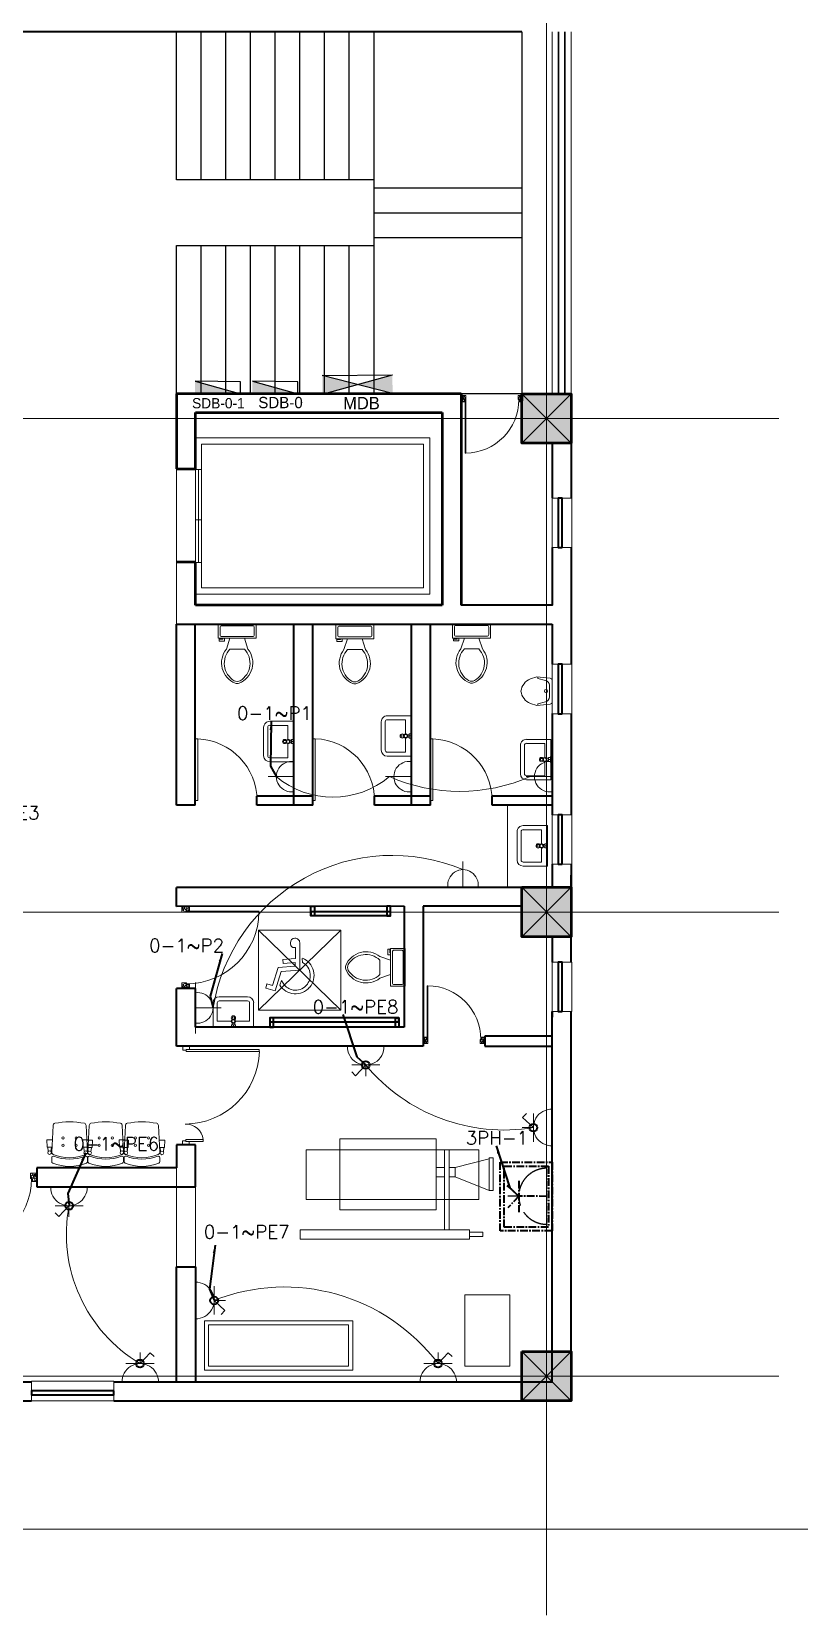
# Model space of a CAD drawing. Header units: millimetres. Extents: x 2399484 to 3337895, y 3598750 to 3969149.
# Drawn here: x 2472015 to 2481352, y 3809170 to 3828418 of the extents above; entities that cross this region are included whole.
import ezdxf

# ---------------------------------------------------------------- set-up
doc = ezdxf.new("R2010")
doc.units = ezdxf.units.MM
doc.header["$MEASUREMENT"] = 0
doc.linetypes.add('CENTER', pattern=[2, 1.25, -0.25, 0.25, -0.25])
doc.linetypes.add('DASHED', pattern=[0.75, 0.5, -0.25])
for name, color, linetype, lineweight in [('0newfurnture', 30, 'Continuous', 15), ('4 DB BOXES', 3, 'Continuous', 25), ('5 A power', 220, 'Continuous', 9), ('5 DB BOXES', 3, 'Continuous', 25), ('centreline', 52, 'CENTER', 5), ('Column-0.5', 14, 'Continuous', 50), ('door', 41, 'Continuous', 5), ('Door Opening-0.09', 253, 'Continuous', 9), ('Furniture Hospital-0.09', 44, 'Continuous', 9), ('Hatch', 9, 'Continuous', 9), ('hidden lines', 205, 'DASHED', 5), ('Power Sockets City supply', 141, 'Continuous', 13), ('Sill Level', 140, 'Continuous', 20), ('stairs', 6, 'Continuous', 25), ('T-Fixture-0.09', 255, 'Continuous', 9), ('WALL 0.2', 7, 'Continuous', 20), ('wall 0.4', 7, 'Continuous', 40), ('Wall-0.5', 7, 'Continuous', 50), ('WINDOW', 152, 'Continuous', 30), ('Windows Plan', 152, 'Continuous', 35)]:
    doc.layers.add(name, color=color, linetype=linetype, lineweight=lineweight)
for name, color, linetype in [('power socket 3phase line', 54, 'CENTER'), ('power socket Generator', 210, 'CENTER'), ('wire powered ups', 3, 'Continuous'), ('Wires', 1, 'Continuous')]:
    doc.layers.add(name, color=color, linetype=linetype)
doc.styles.add('arial.', font='arial.ttf')
doc.styles.add('romans', font='romans.shx')
doc.styles.get("Standard").update_dxf_attribs({"font": 'arial.ttf'})
doc.linetypes.add('ZIGZAG', pattern='A,0.0001,-0.2,[131,ltypeshp.shx,S=0.2,R=0,X=-0.2,Y=0],-0.4,[131,ltypeshp.shx,S=0.2,R=180,X=0.2,Y=0],-0.2', length=0.8001)
doc.dimstyles.get("Standard").update_dxf_attribs({"dimtxt": 500, "dimasz": 100, "dimexe": 100, "dimexo": 200, "dimgap": 0.09, "dimtad": 0, "dimtoh": 1, "dimdec": 0, "dimzin": 0, "dimdsep": 46, "dimtxsty": 'Standard', "dimblk": 'DOT', "dimcen": 0, "dimclrd": 256, "dimclre": 256, "dimclrt": 256, "dimadec": 0, "dimazin": 0, "dimtfac": 1, "dimtdec": 0, "dimtofl": 0, "dimtmove": 0, "dimatfit": 3, "dimfxl": 1, "dimtolj": 1, "dimtzin": 0, "dimlwd": -1, "dimlwe": -1, "dimarcsym": 1})

# ---------------------------------------------------------------- blocks, each defined once
blk = doc.blocks.new('xray')
at = {"layer": 'Furniture Hospital-0.09'}
for p, q in [((3484.48, 4320.41), (3484.48, 4281.62)), ((3462.81, 4300.69), (3462.81, 4316.09)), ((3479.24, 4311.87), (3462.81, 4316.09)), ((3479.24, 4307.38), (3462.81, 4300.69))]:
    blk.add_line(p, q, dxfattribs=at)
for points in [[(3551.84, 4296.37), (3467.7, 4296.37), (3467.7, 4320.41), (3551.84, 4320.41)], [(3484.48, 4281.62), (3482.27, 4281.62), (3482.27, 4320.41), (3484.48, 4320.41)], [(3535.4, 4291.26), (3488.52, 4291.26), (3488.52, 4325.81), (3535.4, 4325.81)], [(3462.81, 4300.69), (3460.82, 4300.69), (3460.82, 4316.6), (3462.81, 4316.6)], [(3554.63, 4277.02), (3472.25, 4277.02), (3472.25, 4281.62), (3554.63, 4281.62)], [(3472.25, 4278.4), (3465.9, 4278.4), (3465.9, 4280.51), (3472.25, 4280.51)], [(3474.63, 4215.25), (3474.63, 4250.01), (3452.72, 4250.01), (3452.72, 4215.25)]]:
    blk.add_lwpolyline(points, close=True, dxfattribs=at)
for points in [[(3482.27, 4307.38), (3479.24, 4307.38), (3479.24, 4311.87), (3482.27, 4311.87)], [(3484.48, 4311.87), (3488.52, 4311.87), (3488.52, 4307.38), (3484.48, 4307.38)]]:
    blk.add_lwpolyline(points, dxfattribs=at)
at = {"layer": 'Furniture Hospital-0.09', "lineweight": 5}
for points in [[(3601.25, 4213.29), (3529.13, 4213.29), (3529.13, 4237.32), (3601.25, 4237.32)], [(3599.25, 4215.29), (3531.14, 4215.29), (3531.14, 4235.32), (3599.25, 4235.32)]]:
    blk.add_lwpolyline(points, close=True, dxfattribs=at)
blk = doc.blocks.new("door 3'3")
at = {"layer": 'door'}
for p, q in [((82769.36, -31237.4), (82769.36, -31203.37)), ((82769.84, -31203.37), (82769.36, -31203.37)), ((82769.84, -31237.4), (82769.84, -31203.37))]:
    blk.add_line(p, q, dxfattribs=at)
at = {"layer": 'door', "ltscale": 80}
for points in [[(82769.84, -31239.84), (82767.36, -31239.84), (82767.36, -31239.37), (82766.88, -31239.37), (82766.88, -31236.38), (82767.36, -31236.38), (82767.36, -31235.91), (82769.36, -31235.91), (82769.36, -31237.4), (82769.84, -31237.4)], [(82802.93, -31239.84), (82805.41, -31239.84), (82805.41, -31239.37), (82805.88, -31239.37), (82805.88, -31236.38), (82805.41, -31236.38), (82805.41, -31235.91), (82803.4, -31235.91), (82803.4, -31237.4), (82802.93, -31237.4)]]:
    blk.add_lwpolyline(points, close=True, dxfattribs=at)
blk.add_arc((82769.36, -31237.4), 34.04, 0, 89.20471, dxfattribs=at)
at = {"layer": 'Hatch'}
for centre, radius, start, end in [((82767.7, -31239.85), 2.68, 36.75824, 107.53286), ((82767.27, -31240.34), 1.96, 14.76809, 101.35249), ((82768.07, -31239.12), 3.04, 64.81981, 103.53483), ((82757.2, -31236.2), 10.64, 342.68423, 1.60142), ((82764.36, -31235.92), 4.57, 311.03249, 0.21009), ((82767.3, -31236.13), 3.25, 271.0473, 321.53187), ((82805.07, -31239.85), 2.68, 72.46714, 143.24176), ((82805.47, -31236.13), 3.25, 218.46813, 268.9527), ((82804.7, -31239.12), 3.04, 76.46517, 115.18019), ((82805.49, -31240.34), 1.96, 78.64751, 165.23191), ((82808.41, -31235.92), 4.57, 179.78991, 228.96751), ((82815.57, -31236.2), 10.64, 178.39858, 197.31577)]:
    blk.add_arc(centre, radius, start, end, dxfattribs=at)
blk = doc.blocks.new('BANCAS')
at = {"layer": 'Furniture Hospital-0.09'}
for p, q in [((-0.236, -0.247), (-0.314, -0.247)), ((-0.309, -0.347), (-0.314, -0.247)), ((-0.241, -0.347), (-0.309, -0.347)), ((-0.294, -0.405), (-0.3, -0.347)), ((-0.256, -0.405), (-0.25, -0.347)), ((0.314, -0.25), (0.236, -0.25)), ((0.309, -0.35), (0.241, -0.35)), ((0.256, -0.409), (0.25, -0.35)), ((0.294, -0.409), (0.3, -0.35)), ((0.309, -0.35), (0.314, -0.25))]:
    blk.add_line(p, q, dxfattribs=at)
blk.add_lwpolyline([(0.227, -0.048, 0.346546), (0.203, -0.019, 0.095695), (-0.203, -0.019, 0.346546), (-0.227, -0.048), (-0.244, -0.417, 0.318973), (-0.225, -0.447, 0.193005), (0.225, -0.447, 0.318973), (0.244, -0.417)], format="xyb", close=True, dxfattribs=at)
blk.add_lwpolyline([(-0.245, -0.522), (-0.245, -0.489, -0.522832), (-0.218, -0.471, 0.18), (0.218, -0.471, -0.522832), (0.245, -0.489), (0.245, -0.547, -0.306573), (0.232, -0.565, -0.192782), (-0.232, -0.565, -0.306573), (-0.245, -0.547), (-0.245, -0.504)], format="xyb", dxfattribs=at)
for centre, radius in [((-0.09, -0.22), 0.015), ((0.09, -0.22), 0.015), ((-0.275, -0.422), 0.025), ((-0.09, -0.32), 0.015), ((0.09, -0.32), 0.015), ((0.275, -0.425), 0.025)]:
    blk.add_circle(centre, radius, dxfattribs=at)
blk = doc.blocks.new('A$C72AE6952')
at = {"ltscale": 20, "xscale": 800, "yscale": 800, "zscale": 800, "row_count": 1, "column_count": 3, "row_spacing": 0, "column_spacing": 440.0000000000001}
blk.add_blockref('BANCAS', (-440, 0), dxfattribs=at)
blk = doc.blocks.new("door 5'")
at = {"layer": 'door', "ltscale": 1000}
for points in [[(2177525, 4317078), (2177525, 4317062), (2177516, 4317062), (2177516, 4317020), (2177473, 4317020), (2177474, 4317105)], [(2177525, 4317062), (2177525, 4317105), (2177474, 4317105), (2177473, 4317020)], [(2177474, 4317105), (2177516, 4317105)], [(2178697, 4316120), (2178697, 4317060), (2178671, 4317060), (2178671, 4316120), (2178697, 4316120)], [(2178689, 4317076), (2178689, 4317060), (2178697, 4317060), (2178697, 4317018), (2178740, 4317018), (2178740, 4317104)], [(2178689, 4317060), (2178689, 4317104), (2178740, 4317104), (2178740, 4317018)], [(2177473, 4317020), (2177516, 4317020)], [(2178740, 4317018), (2178697, 4317018)]]:
    blk.add_lwpolyline(points, dxfattribs=at)
blk.add_lwpolyline([(2177516, 4316839), (2177516, 4317062), (2177543, 4317062), (2177543, 4316839)], close=True, dxfattribs=at)
at = {"layer": 'Door Opening-0.09', "ltscale": 1000}
for centre, radius, start, end in [((2177516, 4317062), 224, 276.6944, 2.344), ((2178697, 4317076), 957, 180.3416, 268.4244)]:
    blk.add_arc(centre, radius, start, end, dxfattribs=at)
at = {"layer": 'WINDOW', "ltscale": 5}
blk.add_line((2177474, 4317104), (2177474, 4317104), dxfattribs=at)
blk = doc.blocks.new('2ft column')
at = {"layer": 'Hatch', "ltscale": 5}
h = blk.add_hatch(color=256, dxfattribs=at)
h.dxf.hatch_style = 1
h.paths.add_polyline_path([(2207385, 4176559), (2207985, 4176559), (2207985, 4175959), (2207385, 4175959)])
at = {"layer": 'Column-0.5', "ltscale": 5}
blk.add_lwpolyline([(2207385, 4176559), (2207985, 4176559), (2207985, 4175959), (2207385, 4175959)], close=True, dxfattribs=at)
at = {"layer": 'Defpoints', "ltscale": 5}
for points in [[(2207985, 4176559), (2207385, 4175959)], [(2207985, 4175959), (2207385, 4176559)]]:
    blk.add_lwpolyline(points, dxfattribs=at)
blk = doc.blocks.new('main grid')
at = {"layer": 'centreline', "ltscale": 5}
for p, q in [((2557161, 4018930), (2557161, 3976624)), ((2559988, 3991172), (2538074, 3991172)), ((2559988, 3985172), (2538074, 3985172)), ((2559988, 3979531), (2538074, 3979531))]:
    blk.add_line(p, q, dxfattribs=at)
at = {"layer": 'Hatch'}
for p in [(349476, -185087), (349476, -191087), (349476, -196728)]:
    blk.add_blockref('2ft column', p, dxfattribs=at)
blk = doc.blocks.new('d1')
at = {"layer": 'door'}
for p, q in [((2442.75, 10745.72), (2408.32, 10745.72)), ((2442.75, 10746.15), (2408.33, 10746.15)), ((2408.33, 10746.15), (2408.33, 10745.72))]:
    blk.add_line(p, q, dxfattribs=at)
at = {"layer": 'door', "ltscale": 80}
for points in [[(2445, 10779.7), (2445, 10781.99), (2444.56, 10781.99), (2444.56, 10782.43), (2441.8, 10782.43), (2441.8, 10781.99), (2441.36, 10781.99), (2441.36, 10780.14), (2442.75, 10780.14), (2442.75, 10779.7)], [(2445, 10746.15), (2445, 10743.87), (2444.56, 10743.87), (2444.56, 10743.43), (2441.8, 10743.43), (2441.8, 10743.87), (2441.36, 10743.87), (2441.36, 10745.72), (2442.75, 10745.72), (2442.75, 10746.15)]]:
    blk.add_lwpolyline(points, close=True, dxfattribs=at)
at = {"layer": 'Door Opening-0.09', "ltscale": 80}
blk.add_arc((2442.75, 10745.72), 34.42, 90, 179.27403, dxfattribs=at)
at = {"layer": 'hidden lines'}
for centre, radius, start, end in [((2441.64, 10791.37), 9.82, 268.39858, 287.31577), ((2441.38, 10784.76), 4.22, 269.78991, 318.96751), ((2444.33, 10781.34), 2.81, 166.46517, 205.18019), ((2445.01, 10781.68), 2.48, 162.46714, 233.24176), ((2441.57, 10782.05), 3, 308.46813, 358.9527), ((2445.46, 10782.07), 1.81, 168.64751, 255.23191), ((2441.64, 10734.49), 9.82, 72.68423, 91.60142), ((2441.38, 10741.1), 4.22, 41.03249, 90.21009), ((2444.33, 10744.52), 2.81, 154.81981, 193.53483), ((2445.01, 10744.18), 2.48, 126.75824, 197.53286), ((2441.57, 10743.81), 3, 1.0473, 51.53187), ((2445.46, 10743.79), 1.81, 104.76809, 191.35249)]:
    blk.add_arc(centre, radius, start, end, dxfattribs=at)
blk = doc.blocks.new('TAP')
at = {"layer": 'Furniture Hospital-0.09', "linetype": 'Continuous'}
for p, q in [((0, 38), (0, -38)), ((5, 38), (0, 38)), ((5, 38), (5, -38)), ((30, 25), (5, 25)), ((30, 0), (5, 0)), ((30, 25), (30, -25)), ((56, 16), (30, 16)), ((51, 7), (48, 8)), ((59, 19), (57, 22)), ((73, 24), (73, 27)), ((88, 20), (89, 22)), ((97, 15), (125, 12)), ((97, 8), (100, 9)), ((5, -38), (0, -38)), ((30, -25), (5, -25)), ((56, -16), (30, -16)), ((51, -8), (48, -9)), ((60, -20), (58, -22)), ((74, -24), (74, -27)), ((88, -19), (90, -22)), ((97, -7), (100, -8)), ((97, -15), (125, -12))]:
    blk.add_line(p, q, dxfattribs=at)
for radius in [21.2, 19.7]:
    blk.add_circle((74, 0), radius, dxfattribs=at)
for centre, radius, start, end in [((74, 0), 27.2, 163.0512, 199.0512), ((74, 0), 24.2, 127.0512, 163.0512), ((74, 0), 27.2, 91.0512, 127.0512), ((74, 0), 24.2, 55.0512, 91.0512), ((74, 0), 27.2, 19.0512, 55.0512), ((74, 0), 24.2, 343.0512, 19.0512), ((95, 0), 32.6, 337.45, 22.55), ((74, 0), 24.2, 199.0512, 235.0512), ((74, 0), 27.2, 235.0512, 271.0512), ((74, 0), 24.2, 271.0512, 307.0512), ((74, 0), 27.2, 307.0512, 343.0512)]:
    blk.add_arc(centre, radius, start, end, dxfattribs=at)
blk = doc.blocks.new('bazin')
at = {"layer": '0newfurnture', "ltscale": 5}
for p, q in [((2434577, 4011590), (2435069, 4011590)), ((2434577, 4011295), (2434577, 4011590)), ((2435069, 4011590), (2435069, 4011295)), ((2434626, 4011295), (2434626, 4011516)), ((2434626, 4011516), (2434799, 4011516)), ((2434847, 4011516), (2435020, 4011516)), ((2435020, 4011516), (2435020, 4011295)), ((2434996, 4011270), (2434651, 4011270)), ((2434996, 4011221), (2434651, 4011221))]:
    blk.add_line(p, q, dxfattribs=at)
blk.add_circle((2434823, 4011477), 25.6, dxfattribs=at)
for centre, radius, start, end in [((2434651, 4011295), 73.8, 180, 270), ((2434651, 4011295), 24.6, 180, 270), ((2434996, 4011295), 73.8, 270, 0), ((2434996, 4011295), 24.6, 270, 0)]:
    blk.add_arc(centre, radius, start, end, dxfattribs=at)
at = {"layer": '0newfurnture', "ltscale": 5, "xscale": 0.9842520018725999, "yscale": 0.9842520018725999, "zscale": 0.9842520018725999, "rotation": 270}
blk.add_blockref('TAP', (2434823, 4011590), dxfattribs=at)
blk = doc.blocks.new('Toilet - top')
at = {"layer": 'Furniture Hospital-0.09'}
for p, q in [((-10, -8.5), (-8, -8.5)), ((-10, -9.5), (-10, -8.5)), ((-8, -8.5), (-8, -8)), ((-7, -8), (-7, -9.5)), ((-4, -8), (-6, -14)), ((4, -8), (6, -14)), ((9.5, -6), (9.5, -2)), ((-7, -9.5), (-10, -9.5)), ((4, -14), (-4, -14))]:
    blk.add_line(p, q, dxfattribs=at)
blk.add_lwpolyline([(10.5, -8), (10.5, 0), (-10.5, 0), (-10.5, -8)], close=True, dxfattribs=at)
for points in [[(-9.5, -2), (-9.5, -6)], [(8.5, -1), (-8.5, -1)], [(-8.5, -7), (8.5, -7)]]:
    blk.add_lwpolyline(points, dxfattribs=at)
for centre, radius, start, end in [((-8.62, -1.88), 0.884, 81.8699, 188.1301), ((-8.62, -6.12), 0.884, 171.8699, 278.1301), ((8.62, -1.88), 0.884, 351.8699, 98.1301), ((8.62, -6.12), 0.884, 261.8699, 8.1301), ((3.52, -21.58), 12.17, 141.46911, 247.97143), ((4.2, -21.82), 11.33, 136.36773, 238.94682), ((-3.52, -21.58), 12.17, 292.02843, 38.53071), ((-4.2, -21.82), 11.33, 301.05301, 43.63209), ((0, -27.88), 4, 245.73182, 294.26817), ((0, -29), 4, 254.86053, 285.13947)]:
    blk.add_arc(centre, radius, start, end, dxfattribs=at)
blk = doc.blocks.new('26 door')
at = {"layer": 'door'}
blk.add_line((42654.7, -717.83), (42654.7, -716.68), dxfattribs=at)
at = {"layer": 'door', "ltscale": 5}
blk.add_lwpolyline([(42654.7, -716.68), (42684.73, -716.68), (42684.73, -717.83), (42654.7, -717.83)], dxfattribs=at)
at = {"layer": 'Door Opening-0.09'}
blk.add_arc((42654.79, -717.79), 29.96, 2.13581, 90.17937, dxfattribs=at)
blk = doc.blocks.new('TIA UR Plan-flat-1')
at = {"layer": 'Furniture Hospital-0.09'}
for points in [[(-186, 175), (-265, 150, 0.270578), (-380, 0, 0.556713)], [(-186, -175), (-265, -150, -0.270578), (-380, 0, -0.556713)], [(0, 0), (0, 132, 0.414214), (-25, 157), (-186, 175)], [(0, 0), (0, -132, -0.414214), (-25, -157), (-186, -175)], [(-174, 175), (-174, 154), (-81, 130, -0.321575), (-32, 71), (-32, 0)], [(-174, -175), (-174, -154), (-81, -130, 0.321575), (-32, -71), (-32, 0)]]:
    blk.add_lwpolyline(points, format="xyb", dxfattribs=at)
blk.add_circle((-75, 0), 20, dxfattribs=at)
blk = doc.blocks.new('Wheel Chair')
at = {"layer": 'T-Fixture-0.09'}
blk.add_lwpolyline([(-130, -183, -0.239978), (-223, 0, -0.243341), (-129, 182), (-128, 182, -0.241316), (75, 211), (76, 211, -0.238142), (218, 65), (184, 14), (173, 51, 0.192657), (94, 153), (94, 154, 0.25323), (-74, 162), (-74, 161, 0.245902), (-174, 27), (-175, 27, 0.247474), (-120, -132), (-128, -181)], format="xyb", dxfattribs=at)
blk.add_lwpolyline([(305, 47), (366, 13), (392, 59), (290, 117), (158, -89), (-63, -51), (-146, -374, 0.423515), (-104, -442), (-103, -442, 0.413314), (-35, -399), (-32, -388, 0.409265), (-67, -332), (-80, -330), (-48, -201), (105, -227), (113, -178), (-33, -153), (-23, -112), (182, -146)], format="xyb", close=True, dxfattribs=at)
blk = doc.blocks.new('v2')
at = {"layer": 'Sill Level'}
blk.add_lwpolyline([(2448277, 3818910), (2448877, 3818910), (2448877, 3818670), (2448277, 3818670)], close=True, dxfattribs=at)
at = {"layer": 'Windows Plan'}
blk.add_lwpolyline([(2448877, 3818790), (2448277, 3818790), (2448277, 3818743), (2448877, 3818743)], close=True, dxfattribs=at)
blk = doc.blocks.new('v1')
at = {"layer": 'Sill Level'}
blk.add_lwpolyline([(2446591, 3818940), (2447591, 3818940), (2447591, 3818700), (2446591, 3818700)], close=True, dxfattribs=at)
at = {"layer": 'Windows Plan'}
blk.add_lwpolyline([(2447591, 3818820), (2446591, 3818820), (2446591, 3818772), (2447591, 3818772)], close=True, dxfattribs=at)
blk = doc.blocks.new('15A N soc')
at = {"layer": 'Power Sockets City supply', "color": 244, "lineweight": 13, "true_color": 0x991b1e}
for p, q in [((52222.5612, 99516.2064), (52222.5611, 99516.2603)), ((52222.5612, 99516.2064), (52222.6099, 99516.2585)), ((52222.6099, 99516.2585), (52222.6282, 99516.2401)), ((52222.6282, 99516.2064), (52222.4926, 99516.2064)), ((52222.4338, 99516.1156), (52222.6863, 99516.1156))]:
    blk.add_line(p, q, dxfattribs=at)
blk.add_arc((52222.5612, 99516.1182), 0.0881, 358.32, 181.68, dxfattribs=at)
blk = doc.blocks.new('3 ph sock')
at = {"color": 2, "ltscale": 5}
blk.add_line((-44666.12, -38223.8), (-44666.12, -38222), dxfattribs=at)
at = {"ltscale": 5}
blk.add_arc((-44666.12, -38228.39), 4.59, 0, 180, dxfattribs=at)
at = {"layer": 'power socket 3phase line', "lineweight": 35}
for p, q in [((-44663.58, -38223.8), (-44668.73, -38223.8)), ((-44666.13, -38228.39), (-44666.08, -38223.8))]:
    blk.add_line(p, q, dxfattribs=at)
at = {"layer": 'power socket 3phase line', "color": 1, "lineweight": 35}
blk.add_line((-44666.12, -38223.8), (-44668, -38222), dxfattribs=at)
at = {"layer": 'power socket 3phase line', "color": 5, "lineweight": 35}
blk.add_line((-44666.12, -38223.8), (-44664.34, -38221.91), dxfattribs=at)
at = {"layer": 'power socket 3phase line', "lineweight": 25}
blk.add_line((-44670.92, -38228.39), (-44661.32, -38228.39), dxfattribs=at)
at = {"layer": 'power socket 3phase line', "lineweight": 35}
for points in [[(-44671.8, -38220.74), (-44660.56, -38220.74), (-44660.56, -38229.27), (-44671.8, -38229.27)], [(-44671.19, -38221.43), (-44661.18, -38221.43), (-44661.18, -38228.66), (-44671.19, -38228.66)]]:
    blk.add_lwpolyline(points, close=True, dxfattribs=at)
blk = doc.blocks.new('5A soc')
at = {"layer": '5 A power', "lineweight": 18}
for p, q in [((895571.9, -137969.1), (895571.9, -137872.1)), ((895476.6, -137969.1), (895667.1, -137969.1))]:
    blk.add_line(p, q, dxfattribs=at)
blk.add_arc((895571.9, -137960.1), 57.1, 350.91221, 189.08779, dxfattribs=at)
blk = doc.blocks.new('FDB')
at = {"layer": '4 DB BOXES'}
blk.add_hatch(color=256, dxfattribs=at).paths.add_polyline_path([(-65075.48, -197982.42), (-65075.48, -197977), (-65095.76, -197982.42)])
for p, q in [((-65095.76, -197982.42), (-65095.76, -197977)), ((-65095.76, -197977), (-65075.48, -197977)), ((-65075.48, -197977), (-65095.76, -197982.42)), ((-65075.48, -197982.42), (-65095.76, -197982.42))]:
    blk.add_line(p, q, dxfattribs=at)
blk = doc.blocks.new('mpb')
h = blk.add_hatch(color=3)
h.paths.add_polyline_path([(531970, 179435), (531970, 179646), (531575, 179540)])
h.paths.add_polyline_path([(531575, 179540), (531284, 179618), (531284, 179462)])
h.paths.add_polyline_path([(531284, 179462), (531284, 179618), (531180, 179646), (531180, 179435)])
at = {"color": 3}
for p, q in [((531180, 179646), (531970, 179646)), ((531180, 179646), (531970, 179435)), ((531970, 179646), (531180, 179435)), ((531970, 179435), (531180, 179435))]:
    blk.add_line(p, q, dxfattribs=at)
blk = doc.blocks.new('_Dot')
at = {"color": 0, "linetype": 'ByBlock', "lineweight": -2}
blk.add_line((-0.5, 0), (-1, 0), dxfattribs=at)
at = {"color": 0, "linetype": 'ByBlock', "lineweight": -3, "const_width": 0.5}
blk.add_lwpolyline([(-0.25, 0, 1), (0.25, 0, 1)], format="xyb", close=True, dxfattribs=at)

msp = doc.modelspace()

# ---------------------------------------------------------------- linework, layer by layer
at = {"layer": '0newfurnture'}
msp.add_lwpolyline([(2478345.9, 3818298.1), (2478345.9, 3818017.8), (2477802.4, 3818017.8), (2477802.4, 3819017.6), (2478345.9, 3819017.6), (2478345.9, 3818898.1)], dxfattribs=at)
at = {"layer": 'centreline', "ltscale": 5}
msp.add_line((2486993.9, 3810217.8), (2459189.4, 3810217.8), dxfattribs=at)
at = {"layer": 'Door Opening-0.09'}
for points in [[(2475774.8, 3817498.2), (2474774.8, 3816526.1)], [(2474774.8, 3817498.2), (2475774.8, 3816526.1)]]:
    msp.add_lwpolyline(points, dxfattribs=at)
msp.add_lwpolyline([(2474774.8, 3817498.2), (2475774.8, 3817498.2), (2475774.8, 3816526.1), (2474774.8, 3816526.1)], close=True, dxfattribs=at)
at = {"layer": 'Furniture Hospital-0.09', "ltscale": 5}
for p, q in [((2474005.9, 3823481.1), (2474005.9, 3823097.8)), ((2474082.6, 3823404.5), (2474082.6, 3823097.8)), ((2476782.2, 3823404.5), (2474082.6, 3823404.5)), ((2476782.2, 3821657.8), (2476782.2, 3823404.5)), ((2474005.9, 3823097.8), (2474082.6, 3823097.8)), ((2474044.2, 3823097.8), (2474044.2, 3821964.5)), ((2474044.2, 3822484.5), (2474005.9, 3822484.5)), ((2474082.6, 3822484.5), (2474044.2, 3822484.5)), ((2474005.9, 3821964.5), (2474005.9, 3821581.1)), ((2474005.9, 3821964.5), (2474082.6, 3821964.5)), ((2474082.6, 3821964.5), (2474082.6, 3821657.8)), ((2474005.9, 3821581.1), (2476858.9, 3821581.1)), ((2474082.6, 3821657.8), (2476782.2, 3821657.8))]:
    msp.add_line(p, q, dxfattribs=at)
for points in [[(2474005.9, 3823481.1), (2476858.9, 3823481.1), (2476858.9, 3821581.1)], [(2474005.9, 3821964.5), (2474005.9, 3823097.8)], [(2474082.6, 3823097.8), (2474082.6, 3821964.5)]]:
    msp.add_lwpolyline(points, dxfattribs=at)
at = {"layer": 'stairs', "ltscale": 5}
for points in [[(2476175.9, 3826617.8), (2473775.9, 3826617.8), (2473775.9, 3828417.8)], [(2474075.9, 3826617.8), (2474075.9, 3828417.8)], [(2474375.9, 3826617.8), (2474375.9, 3828417.8)], [(2474675.9, 3826617.8), (2474675.9, 3828417.8)], [(2474975.9, 3826617.8), (2474975.9, 3828417.8)], [(2475275.9, 3826617.8), (2475275.9, 3828417.8)], [(2475575.9, 3826617.8), (2475575.9, 3828417.8)], [(2475875.9, 3826617.8), (2475875.9, 3828417.8)], [(2476175.9, 3828417.8), (2476175.9, 3824017.8)], [(2477975.9, 3828417.8), (2477975.9, 3824017.8), (2477235.6, 3824017.8)], [(2476175.9, 3826517.8), (2477975.9, 3826517.8)], [(2476175.9, 3826217.8), (2477975.9, 3826217.8)], [(2473775.9, 3824017.8), (2473775.9, 3825817.8), (2476175.9, 3825817.8)], [(2474075.9, 3824017.8), (2474075.9, 3825817.8)], [(2474375.9, 3824017.8), (2474375.9, 3825817.8)], [(2474675.9, 3824017.8), (2474675.9, 3825817.8)], [(2474975.9, 3824017.8), (2474975.9, 3825817.8)], [(2475275.9, 3824017.8), (2475275.9, 3825817.8)], [(2475575.9, 3824017.8), (2475575.9, 3825817.8)], [(2475875.9, 3824017.8), (2475875.9, 3825817.8)], [(2476175.9, 3825917.8), (2477975.9, 3825917.8)]]:
    msp.add_lwpolyline(points, dxfattribs=at)
at = {"layer": 'WALL 0.2', "ltscale": 5}
for p, q in [((2473775.9, 3823102.8), (2473775.9, 3821217.8)), ((2474005.9, 3821969.5), (2474005.9, 3823102.8))]:
    msp.add_line(p, q, dxfattribs=at)
for points in [[(2478345.9, 3828417.8), (2478345.9, 3824017.8)], [(2478575.9, 3828417.8), (2478575.9, 3824017.8)]]:
    msp.add_lwpolyline(points, dxfattribs=at)
at = {"layer": 'wall 0.4', "ltscale": 5}
for p, q in [((2473775.4, 3819016.4), (2473775.4, 3821217.8)), ((2473775.9, 3821217.8), (2478345.9, 3821217.8)), ((2474005.4, 3819016.4), (2474005.4, 3821217.8)), ((2475205.4, 3819016.4), (2475205.4, 3821217.8)), ((2475435.4, 3819016.4), (2475435.4, 3821217.8)), ((2476635.4, 3819016.4), (2476635.4, 3821217.8)), ((2476865.4, 3819016.4), (2476865.4, 3821217.8)), ((2478345.9, 3821217.8), (2478345.9, 3820728.8)), ((2478345.9, 3820388.3), (2478345.9, 3820388.3)), ((2478345.9, 3820128.8), (2478345.9, 3818898.1)), ((2475435.4, 3819126.9), (2474755.4, 3819126.7)), ((2474755.4, 3819016.4), (2474755.4, 3819126.7)), ((2476865.4, 3819127.3), (2476185.4, 3819127.1)), ((2476185.4, 3819016.4), (2476185.4, 3819127.1)), ((2478345.9, 3819127.8), (2477615.4, 3819127.6)), ((2477615.4, 3819016.4), (2477615.4, 3819127.6)), ((2474005.4, 3819016.4), (2473775.4, 3819016.4)), ((2475435.4, 3819016.9), (2474755.4, 3819016.7)), ((2476865.4, 3819017.3), (2476185.4, 3819017.1)), ((2478345.9, 3819017.8), (2477615.4, 3819017.6)), ((2478345.9, 3818298.1), (2478345.9, 3818017.8)), ((2473775.9, 3817786.4), (2473775.8, 3818016.4)), ((2476545.8, 3818017.8), (2473775.9, 3818016.4)), ((2477975.9, 3818017.8), (2476545.9, 3818017.8)), ((2476545.9, 3817787.8), (2473775.9, 3817786.4)), ((2476545.9, 3817787.8), (2476545.9, 3816317.8)), ((2477975.9, 3817787.8), (2476775.9, 3817787.8)), ((2476775.9, 3817787.8), (2476775.9, 3816087.8)), ((2478345.9, 3817417.8), (2478345.9, 3817109.7)), ((2473776.4, 3816087.8), (2473776.4, 3816786.5)), ((2474005.9, 3816786.5), (2473776.4, 3816786.4)), ((2474005.9, 3816317.8), (2474005.9, 3816786.5)), ((2478345.9, 3816509.7), (2478345.9, 3816437.8)), ((2476545.9, 3816317.8), (2474005.9, 3816317.8)), ((2478345.9, 3816207.8), (2477525.9, 3816207.8)), ((2477525.9, 3816207.8), (2477525.9, 3816087.8)), ((2476775.9, 3816087.8), (2473776.4, 3816087.8)), ((2477525.9, 3816087.8), (2478345.9, 3816087.8)), ((2473775.9, 3814887.8), (2473775.9, 3814606.8)), ((2474005.9, 3814887.8), (2473775.9, 3814887.8)), ((2474005.9, 3814376.8), (2474005.9, 3814887.8)), ((2473775.9, 3814606.8), (2472075.9, 3814606.8)), ((2472075.9, 3814606.8), (2472075.9, 3814376.8)), ((2472075.9, 3814376.8), (2474005.9, 3814376.8)), ((2473775.9, 3812006.8), (2473775.9, 3813406.8)), ((2473775.9, 3813406.8), (2474005.9, 3813406.8))]:
    msp.add_line(p, q, dxfattribs=at)
for points in [[(2477975.9, 3828417.8), (2471075.9, 3828417.8)], [(2478345.9, 3823417.8), (2478345.9, 3822750.2)], [(2478575.9, 3823417.8), (2478575.9, 3822750.2)], [(2478345.9, 3822150.2), (2478345.9, 3821447.8), (2477238.9, 3821447.8)], [(2478575.9, 3822150.2), (2478575.9, 3820728.8)], [(2478575.9, 3820128.8), (2478575.9, 3818898.1)], [(2478575.9, 3818298.1), (2478575.9, 3818017.8)], [(2478575.9, 3817109.7), (2478575.9, 3818164.8)], [(2473014.9, 3811776.8), (2478575.9, 3811776.8), (2478575.9, 3816509.7)], [(2473014.9, 3812006.8), (2478345.9, 3812006.8), (2478345.9, 3816509.7)], [(2474005.9, 3813406.8), (2474005.9, 3812006.8)], [(2469699.4, 3812006.8), (2472014.9, 3812006.8)], [(2469699.4, 3811776.8), (2472014.9, 3811776.8)]]:
    msp.add_lwpolyline(points, dxfattribs=at)
for points in [[(2475453.4, 3817673.4), (2475409.4, 3817673.4), (2475409.4, 3817787.7), (2475453.4, 3817787.7)], [(2475412.6, 3817722.5), (2476375.5, 3817722.5), (2476375.5, 3817673.4), (2475412.6, 3817673.4)], [(2476334.7, 3817673.4), (2476378.7, 3817673.4), (2476378.7, 3817787.7), (2476334.7, 3817787.7)], [(2474910.4, 3816383.1), (2476479.1, 3816383.1), (2476479.1, 3816432.1), (2474910.4, 3816432.1)], [(2474954.4, 3816432.1), (2474910.4, 3816432.1), (2474910.4, 3816317.8), (2474954.4, 3816317.8)], [(2476438.2, 3816432.1), (2476482.3, 3816432.1), (2476482.3, 3816317.8), (2476438.2, 3816317.8)]]:
    msp.add_lwpolyline(points, close=True, dxfattribs=at)
at = {"layer": 'wall 0.4', "color": 3, "ltscale": 5}
for centre in [(2476077.5, 3815858.9), (2478116.9, 3815096.9), (2472470.5, 3814147.8), (2474234.8, 3812996.2), (2473333.3, 3812229.2), (2476957.8, 3812229.2)]:
    msp.add_circle(centre, 47.6, dxfattribs=at)
at = {"layer": 'Wall-0.5', "ltscale": 5}
for p, q in [((2477238.9, 3824017.8), (2473775.9, 3824017.8)), ((2473775.9, 3824017.8), (2473775.9, 3823102.8)), ((2477238.9, 3824017.8), (2477238.9, 3821447.8)), ((2477975.9, 3824017.8), (2477975.9, 3824017.8)), ((2474005.9, 3823102.8), (2474005.9, 3823787.8)), ((2474005.9, 3823787.8), (2477008.9, 3823787.8)), ((2477008.9, 3823787.8), (2477008.9, 3821447.8)), ((2473775.9, 3823102.8), (2474005.9, 3823102.8)), ((2474005.9, 3821969.5), (2473775.9, 3821969.5)), ((2474005.9, 3821447.8), (2474005.9, 3821969.5)), ((2477008.9, 3821447.8), (2474005.9, 3821447.8))]:
    msp.add_line(p, q, dxfattribs=at)
at = {"layer": 'WINDOW', "linetype": 'ZIGZAG', "lineweight": 20, "ltscale": 0.5}
for p, q in [((2473775.9, 3813406.8), (2473775.9, 3814606.8)), ((2474005.9, 3814606.8), (2474005.9, 3813406.8))]:
    msp.add_line(p, q, dxfattribs=at)
at = {"layer": 'WINDOW', "ltscale": 5}
for points in [[(2478420.9, 3828417.8), (2478420.9, 3824017.8)], [(2478500.9, 3828417.8), (2478500.9, 3824017.8)]]:
    msp.add_lwpolyline(points, dxfattribs=at)
at = {"layer": 'Wires', "color": 2, "lineweight": 9}
for centre, radius, start, end in [((2475678.5, 3820186.8), 1073.3, 230.12367, 309.87633), ((2477221.8, 3821316.8), 2132.7, 246.35797, 293.64203), ((2476402.2, 3816196.3), 2210.1, 67.13741, 170.73542)]:
    msp.add_arc(centre, radius, start, end, dxfattribs=at)
at = {"layer": 'Wires', "color": 5, "lineweight": 9}
for centre, radius, start, end in [((2477762.9, 3817259.5), 2191.4, 219.72734, 279.29835), ((2474265.7, 3813802.9), 1828.1, 169.12233, 239.40732), ((2475089.7, 3810819.9), 2340.1, 37.03183, 111.42754)]:
    msp.add_arc(centre, radius, start, end, dxfattribs=at)

# ---------------------------------------------------------------- block references
at = {"layer": '0newfurnture', "ltscale": 5}
msp.add_blockref('main grid', (-78884.9, -167454.1), dxfattribs=at)
at = {"layer": '0newfurnture', "xscale": -1}
for p, rotation in [((-1536384.5, 1384966.6), 270), ((-1534954.5, 1385034.2), 270), ((-1533261.3, 1384747.6), 270), ((-1533302, 1383698.4), 270), ((39645.6, 7827908.1), 180)]:
    msp.add_blockref('bazin', p, dxfattribs=dict(at, rotation=rotation))
at = {"layer": '5 DB BOXES'}
for name, p, xscale, yscale, zscale, rotation in [('mpb', (3048525.8, 4022761.7), 1.080112304098565, 1.080112304098565, 1.080112304098565, 180.4705244651931), ('FDB', (746106, 9237867.8), -27.26879209834783, 27.26879211394649, 27.26879210264321, 359.5057637808463), ('FDB', (746805, 9237867.8), -27.26879209834783, 27.26879211394649, 27.26879210264321, 359.5057637808463)]:
    msp.add_blockref(name, p, dxfattribs=dict(at, xscale=xscale, yscale=yscale, zscale=zscale, rotation=rotation))
at = {"layer": 'door'}
for name, p, xscale, yscale, zscale, rotation in [('26 door', (2491951.2, 2752704.5), -25, 25, 25, 270), ('26 door', (2493381.2, 2752705.3), -25, 25, 25, 270), ('26 door', (2494811.2, 2752704.1), -25, 25, 25, 270), ("door 5'", (6563623.5, 1751717.4), 0.9473750180788149, 0.9473750180788149, 0.9473750180788149, 89.9959866754369)]:
    msp.add_blockref(name, p, dxfattribs=dict(at, xscale=xscale, yscale=yscale, zscale=zscale, rotation=rotation))
at = {"layer": 'Door Opening-0.09'}
for p, xscale, yscale, zscale, rotation in [((885151.1, 3224316.4), -19.23084603733906, 19.23084603733906, 19.23084603733906, 179.9608081480045), ((355925.5, 3016190.5), -25.55555555555556, 25.55555555555556, 25.55555555555556, 180)]:
    msp.add_blockref("door 3'3", p, dxfattribs=dict(at, xscale=xscale, yscale=yscale, zscale=zscale, rotation=rotation))
at = {"layer": 'Door Opening-0.09', "xscale": 19.23076923074791, "yscale": 19.23076923074791, "zscale": 19.23076923074791}
msp.add_blockref("door 3'3", (885105.1, 4416886.7), dxfattribs=at)
at = {"layer": 'Furniture Hospital-0.09'}
for name, p, xscale, yscale, zscale in [('Toilet - top', (2474514.5, 3821219.9), 21.93575057202424, 21.93575057202424, 21.93575057202424), ('Toilet - top', (2475945.2, 3821214.6), 21.93575057202424, 21.93575057202424, 21.93575057202424), ('Toilet - top', (2477365.4, 3821222.5), 21.93575057202424, 21.93575057202424, 21.93575057202424), ('A$C72AE6952', (2472963.5, 3815166.6), 1.107692350907673, 1.107692350907673, 1.107692306891935), ('xray', (2564148, 3706815.7), -25, 25, 25)]:
    msp.add_blockref(name, p, dxfattribs=dict(at, xscale=xscale, yscale=yscale, zscale=zscale))
at = {"layer": 'Furniture Hospital-0.09', "rotation": 359.9999993660119}
msp.add_blockref('TIA UR Plan-flat-1', (2478345.9, 3820402.4), dxfattribs=at)
at = {"layer": 'Furniture Hospital-0.09', "xscale": 21.93575057202424, "yscale": 21.93575057202424, "zscale": 21.93575057202424, "rotation": 270}
msp.add_blockref('Toilet - top', (2476556.8, 3817044.9), dxfattribs=at)
at = {"layer": 'power socket 3phase line', "lineweight": 35, "xscale": 74.24540135267387, "yscale": 74.24540135267387, "zscale": 74.24540135267387, "rotation": 89.99999999999999}
msp.add_blockref('3 ph sock', (-360001.8, 7130516.8), dxfattribs=at)
at = {"layer": 'power socket Generator', "linetype": 'Continuous', "xscale": 3.253162499517202, "yscale": 3.253162499517202, "zscale": 3.253162499517202}
for p, rotation in [((2026369.4, 905922.3), 90), ((2027799.4, 905922.3), 90), ((2029509.9, 905922.3), 90), ((2922841.9, 6729993), 270)]:
    msp.add_blockref('5A soc', p, dxfattribs=dict(at, rotation=rotation))
msp.add_blockref('5A soc', (-436179.9, 4266853.8), dxfattribs=at)
at = {"layer": 'Power Sockets City supply', "lineweight": 0, "xscale": 2523.339306174504, "yscale": 2523.339306174504, "zscale": 2523.339306174504}
for p, rotation in [((134251318.8, 254929014), 180), ((253591272.1, -127960142.4), 90), ((134247709.8, 254927303), 180), ((-248638920.3, 135588237.5), 270.0000000000001)]:
    msp.add_blockref('15A N soc', p, dxfattribs=dict(at, rotation=rotation))
for p in [(-129301906, -247300925.9), (-129298281.5, -247300925.9)]:
    msp.add_blockref('15A N soc', p, dxfattribs=at)
at = {"layer": 'T-Fixture-0.09', "rotation": 194.4181928326748}
msp.add_blockref('Wheel Chair', (2475226.8, 3816946.8), dxfattribs=at)
at = {"layer": 'wall 0.4', "rotation": 270}
for p in [(-1340324.6, 6271026.8), (-1340324.6, 6269005.4), (-1340324.6, 6267174.7), (-1340324.6, 6265386.3)]:
    msp.add_blockref('v2', p, dxfattribs=at)
at = {"layer": 'wall 0.4', "ltscale": 5, "xscale": 25.64102998076803, "yscale": 25.64102998076803, "zscale": 25.64102998076803, "rotation": 180.033335114651}
msp.add_blockref('d1', (2536371.5, 4093295.4), dxfattribs=at)
at = {"layer": 'wall 0.4'}
msp.add_blockref('v1', (25423.5, -6923.5), dxfattribs=at)

# ---------------------------------------------------------------- texts
at = {"layer": 'wall 0.4', "color": 5, "ltscale": 5, "style": 'romans'}
for s, p in [('0-1~PE3', (2471067.8, 3818843.6)), ('0-1~PE8', (2475432.3, 3816483.9)), ('0-1~PE6', (2472522.3, 3814818.4)), ('0-1~PE7', (2474109.3, 3813748.4))]:
    msp.add_text(s, height=162.3, dxfattribs=at).set_placement(p)
at = {"layer": 'wall 0.4', "color": 7, "ltscale": 5, "true_color": 0xffffff, "style": 'romans'}
msp.add_text('3PH-1', height=162.3, dxfattribs=at).set_placement((2477294.5, 3814891))
at = {"layer": 'wire powered ups', "ltscale": 5, "attachment_point": 9, "rotation": 359.99923, "style": 'arial.'}
for s, insert, char_height in [('{\\fStylus BT|b0|i0|c0|p34;SDB-0-1}', (2474606.8, 3823837.6), 125), ('{\\fStylus BT|b0|i0|c0|p34;SDB-0}', (2475312.4, 3823839.3), 137.5), ('{\\fStylus BT|b0|i0|c0|p34;MDB}', (2476249.3, 3823828.6), 150)]:
    msp.add_mtext(s, dxfattribs=dict(at, insert=insert, char_height=char_height))
at = {"layer": 'Wires', "color": 2, "lineweight": 9, "style": 'romans'}
for s, p in [('0-1~P1', (2474512.1, 3820052.8)), ('0-1~P2', (2473444.1, 3817228.3))]:
    msp.add_text(s, height=162.3, dxfattribs=at).set_placement(p)

# ---------------------------------------------------------------- leaders
at = {"layer": 'wall 0.4', "ltscale": 5}
for points in [[(2474926.5, 3820031.6), (2474920.4, 3819491.5), (2474992.4, 3819362.8)], [(2474333.3, 3817214.8), (2474186.9, 3816694.9), (2474223, 3816551.9)], [(2475800.9, 3816470.2), (2475970, 3815957.3), (2476079.8, 3815858.8)], [(2477663.1, 3814877.3), (2477832.2, 3814364.4), (2477942, 3814265.9)], [(2472672.3, 3814789.8), (2472454.5, 3814295.5), (2472470.2, 3814148.8)], [(2474246.1, 3813670.2), (2474178.1, 3813134.4), (2474234.8, 3812998.2)]]:
    msp.add_leader(points, dimstyle='Standard', override={"dimfxl": 500, "dimfxlon": 1}, dxfattribs=at)

doc.saveas('drawing.dxf')
